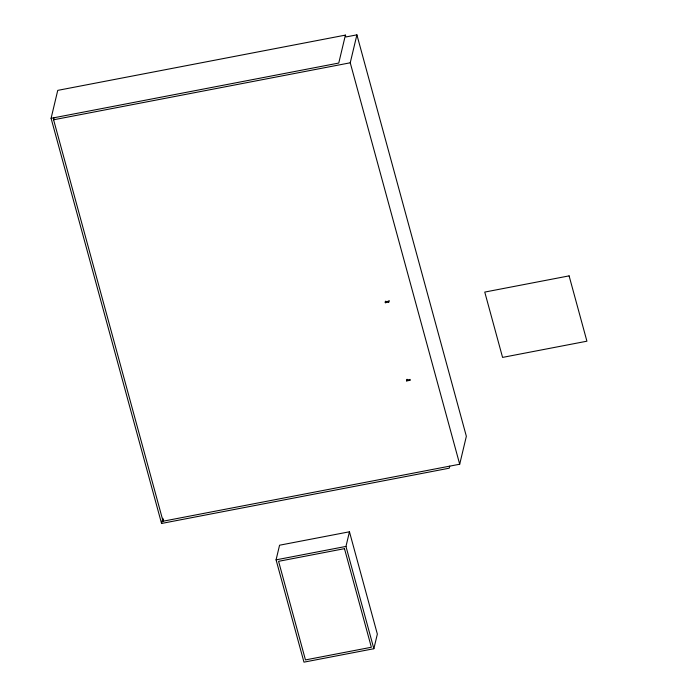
<?xml version="1.0" encoding="UTF-8"?>
<svg xmlns="http://www.w3.org/2000/svg" width="697" height="697" viewBox="0 0 697 697"><rect width="100%" height="100%" fill="white"/><g stroke="black" fill="none" stroke-linecap="round" stroke-linejoin="round"><path stroke-width="1.05" d="M449.722 466.119L449.225 468.192L161.556 523.456L51.09 118.316L57.746 90.375L345.416 35.111L345.921 36.958L356.899 34.85L466.354 436.287L459.698 464.228L163.046 521.217L53.591 119.779L54.078 117.706M161.556 523.456L162.793 518.28M163.046 521.217L163.542 519.152M345.416 35.111L338.759 63.052L51.09 118.316M459.698 464.228L350.243 62.791L356.899 34.85M276.073 559.857L279.567 545.211L349.458 531.785L377.347 634.087L373.862 648.724L303.97 662.15L276.073 559.857L345.965 546.422L349.458 531.785M389.17 300.468L388.795 302.071L385.354 302.733L385.737 301.121M406.682 380.937L406.456 380.126L410.115 379.421L410.341 380.24L406.682 380.937L407.083 379.255M53.591 119.779L350.243 62.791M388.795 302.071L388.569 301.235L385.127 301.897L385.354 302.733M345.965 546.422L373.862 648.724M569.101 275.873L484.755 292.078L502.572 357.404L586.918 341.199L569.101 275.873M344.475 548.661L278.573 561.32L305.46 659.92L371.362 647.26L344.475 548.661"/></g></svg>
